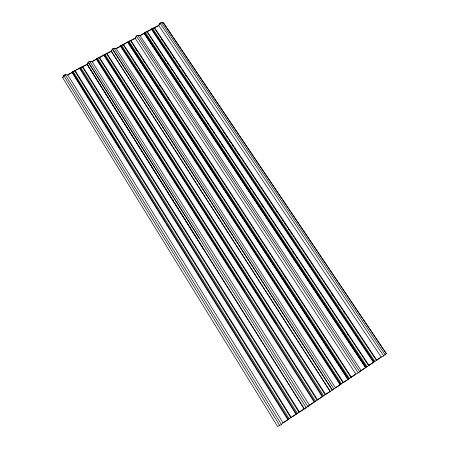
<?xml version="1.0" encoding="UTF-8"?>
<svg xmlns="http://www.w3.org/2000/svg" width="449" height="449" viewBox="0 0 449 449"><rect width="100%" height="100%" fill="white"/><g stroke="black" fill="none" stroke-linecap="round" stroke-linejoin="round"><path stroke-width="0.67" d="M65.301 74.826L63.769 75.657L62.686 77.705L63.707 75.522L65.24 74.691L67.72 74.966L72.098 72.592L72.407 72.048L119.737 148.187M62.624 77.576L277.639 426.55L281.383 424.457L283.055 422.874L67.664 74.837L72.042 72.457L72.345 71.919L87.089 64.28L88.251 62.203L89.761 61.384L92.067 61.586L96.389 59.24L96.715 58.69L111.251 51.164L112.486 49.059L113.979 48.245L116.168 48.503L120.433 46.185L120.775 45.624L135.11 38.21L136.417 36.072L137.888 35.269L139.965 35.583L144.18 33.293L144.539 32.726L158.671 25.413L160.046 23.241L161.505 22.45L163.464 22.809L386.376 353.644L383.564 355.889M73.165 71.638L87.14 64.415L88.301 62.344L89.811 61.519L92.118 61.721L98.516 57.876M106.452 53.566L107.002 53.627L111.29 51.304L112.525 49.199L114.018 48.385L116.201 48.644L119.861 46.657M103.876 55.328L104.213 54.784L276.674 324.408M120.472 46.326L120.815 45.764L123.565 44.636L129.89 40.837M130.384 40.573L130.906 40.651L135.138 38.35L136.445 36.217L137.922 35.42L139.993 35.729L146.761 31.677M154.507 27.832L151.829 28.927L151.459 29.488L147.261 31.767M151.829 28.927L374.006 361.995L381.145 357.107L383.648 355.877L160.046 23.241M144.567 32.872L366.193 367.231L373.456 362.309L151.436 29.342M368.556 365.649L374.09 361.984L151.807 28.781M350.933 377.463L355.816 374.09L358.223 372.923L136.417 36.072M128.167 41.774L348.547 379.068L355.883 374.084L135.11 38.21M359.739 371.862L361.03 370.588L366.272 367.226L144.539 32.726M358.15 372.928L365.638 367.546L144.18 33.293M343.019 382.773L348.615 379.068L128.133 41.628M325.138 394.761C332.939 389.889 340.291 384.456 347.997 379.377L127.785 42.184M322.713 396.383L330.178 391.326L111.251 51.164M314.676 401.776L322.775 396.394L104.168 54.643M288.353 419.422C296.811 413.394 305.791 408.236 314.143 402.074L96.389 59.24M307.857 406.654L309.423 405.194L314.732 401.788L96.715 58.69M79.894 67.821L296.553 413.972L291.266 417.413L75.219 70.723M88.251 62.203L306.269 407.765L299.404 411.958L82.745 66.637M120.775 45.624L340.684 384.383L335.476 387.768L116.168 48.503M104.959 54.374L105.953 53.835M103.259 55.659L99.571 57.663L99.016 57.601M155.107 27.512L158.688 25.565L160.069 23.393L161.522 22.602L163.481 22.961L386.292 353.655M161.505 22.45L385.214 354.828M158.671 25.413L381.229 357.095L376.733 360.109L154.484 27.686M153.996 27.591L376.442 360.407M161.808 39.394L162.976 41.14M164.53 43.469L165.698 45.22M168.038 48.717L168.813 49.878M173.488 56.871L174.655 58.617M176.216 60.952L177.383 62.697M178.938 65.026L180.498 67.361M182.446 70.274L183.613 72.02M185.168 74.349L186.335 76.1M211.647 113.967L212.815 115.719M223.327 131.445L224.5 133.196M226.055 135.525L227.222 137.271M229.557 140.767L230.337 141.935M232.285 144.847L233.452 146.593M235.012 148.928L236.18 150.673M237.734 153.002L239.295 155.332M273.172 206.024L274.339 207.769M276.674 211.266L277.454 212.433M282.129 219.421L283.297 221.172M284.851 223.501L286.019 225.246M288.359 228.743L289.134 229.91M291.081 232.823L291.861 233.985M331.968 294L333.136 295.745M338.198 303.322L338.978 304.484M343.648 311.477L344.821 313.222M152.537 28.382L374.87 361.456M147.238 31.621L368.938 365.334M146.739 31.531L368.635 365.638M164.985 59.122L166.152 60.873M167.702 63.208L169.251 65.543M171.192 68.461L171.967 69.629M176.62 76.639L177.782 78.39M179.336 80.725L180.498 82.476M207.64 123.346L208.802 125.097M210.357 127.432L211.906 129.767M213.842 132.685L214.622 133.853M219.275 140.863L220.437 142.614M221.986 144.948L223.153 146.7M250.295 187.57L251.457 189.321M253.78 192.823L254.561 193.99M261.924 205.086L263.092 206.837M292.944 251.794L294.112 253.545M296.435 257.047L297.21 258.214M304.579 269.31L305.741 271.061M339.09 321.271L339.865 322.438M347.234 333.534L348.396 335.285M145.274 32.328L367.063 366.698M144.202 33.439L365.565 367.551M139.965 35.583L361.103 370.582M137.888 35.269L359.812 371.862M130.872 40.505L351.326 377.143M130.35 40.427L351 377.463M135.766 48.789L136.917 50.546M143.45 60.525L144.6 62.288M159.586 85.175L160.736 86.938M168.038 98.09L168.807 99.263M202.235 150.325L203.386 152.088M284.846 276.517L285.996 278.273M128.874 41.229L349.412 378.529M127.819 42.329L347.93 379.377M123.531 44.49L343.418 382.447M123.004 44.417L343.087 382.773M127.241 51.018L128.386 52.78M134.88 62.759L136.025 64.521M139.841 70.398L140.986 72.154M194.075 153.771L194.838 154.95M121.522 45.22L341.487 383.844M120.815 45.764L340.623 384.378M120.433 46.185L340.073 384.686M113.979 48.245L334.045 389.137M112.486 49.059L332.434 390.22M112.525 49.199L331.991 389.625M111.29 51.304L330.116 391.315M106.957 53.493L325.553 394.424M106.413 53.425L325.194 394.772M104.914 54.234L323.583 395.85M103.831 55.188L322.18 396.686L317.533 399.801L99.526 57.528M98.971 57.466L317.162 400.154M97.467 58.28L315.54 401.243M96.765 58.825L244.043 290.61M92.067 61.586L309.473 405.206M89.761 61.384L307.907 406.671M88.301 62.344L199.693 238.896M87.224 64.258L304.214 408.719M87.089 64.28L304.102 408.809M87.14 64.415L203.998 249.941M82.167 66.587L299.012 412.328M80.652 67.406L297.373 413.422M79.58 68.36L295.981 414.253M74.629 70.678L290.862 417.789M73.108 71.503L289.218 418.895M72.345 71.919L288.398 419.445L283.055 422.874L287.826 419.72L72.042 72.457M65.24 74.691L281.383 424.457M63.707 75.522L279.721 425.568"/></g></svg>
